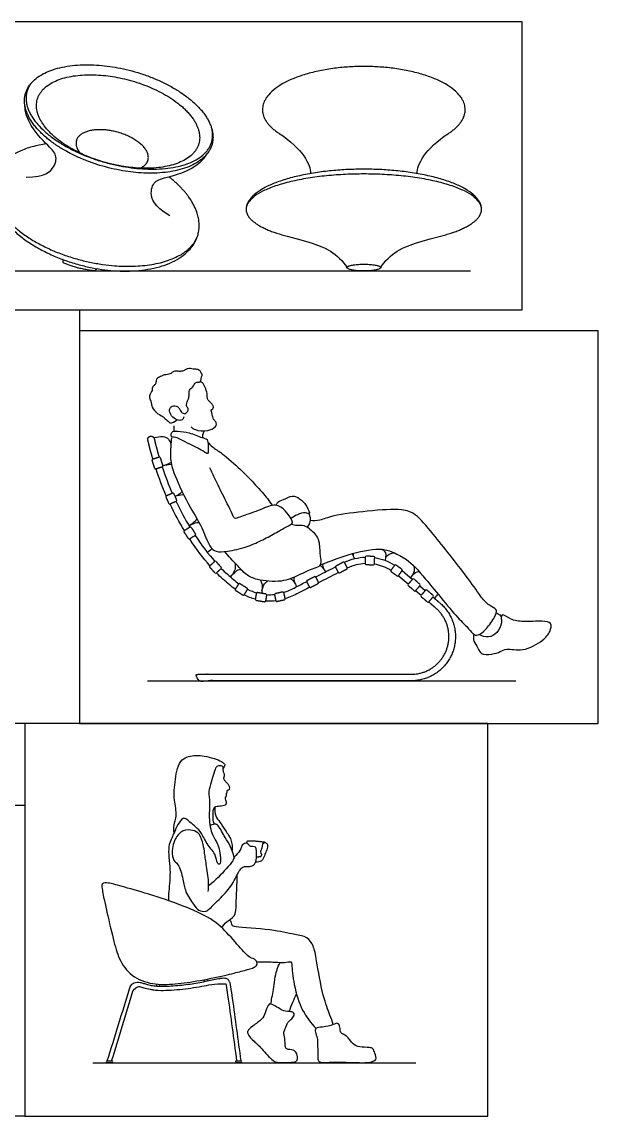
# Model space of a CAD drawing. Header units: millimetres. Extents: x 0.1 to 16.7, y -0.4 to 19.7.
# Drawn here: x 3.943 to 6.182, y 0.088 to 4.336 of the extents above; entities that cross this region are included whole.
import ezdxf

# ---------------------------------------------------------------- set-up
doc = ezdxf.new("R2010")
doc.units = ezdxf.units.MM
for name, color, linetype, true_color in [('AG-DETAIL-DIAGRAM', 7, 'Continuous', 0xccff66), ('AG-DIAGRAM', 7, 'Continuous', 0xfecc66), ('AG-FURNITURE', 7, 'Continuous', 0x66ccff), ('AG-PEOPLE', 7, 'Continuous', 0xfc6666), ('X-VPRT', 6, 'Continuous', 0xff00ff)]:
    doc.layers.add(name, color=color, linetype=linetype, true_color=true_color)

msp = doc.modelspace()

# ---------------------------------------------------------------- linework, layer by layer
at = {"layer": 'AG-DETAIL-DIAGRAM'}
for points, weights, knots in [([(4.2773, 4.1262), (3.9627, 4.1661), (4.0026, 3.989), (4.0425, 3.8119), (4.357, 3.772), (4.6715, 3.732), (4.6316, 3.9091), (4.5918, 4.0862), (4.2773, 4.1262)], [1, 0.707106781187, 1, 0.707106781187, 1, 0.707106781187, 1, 0.707106781187, 1], [0, 0, 0, 0.996071, 0.996071, 1.992142, 1.992142, 2.988213, 2.988213, 3.984284, 3.984284, 3.984284]), ([(4.4031, 3.768), (4.4411, 3.7857), (4.4336, 3.8193), (4.4159, 3.8977), (4.2766, 3.9154), (4.1374, 3.9331), (4.155, 3.8547), (4.1581, 3.8409), (4.1694, 3.8269)], [0.853681010285, 0.849230258493, 1, 0.707106781187, 1, 0.707106781187, 1, 0.93218775783, 0.895776039078], [2.475476, 2.475476, 2.475476, 2.988213, 2.988213, 3.984284, 3.984284, 4.980356, 4.980356, 5.210971, 5.210971, 5.210971])]:
    msp.add_rational_spline(points, weights, degree=2, knots=knots, dxfattribs=at)
at = {"layer": 'AG-DIAGRAM'}
for p, q in [((2.7435, 3.369), (5.6864, 3.369)), ((4.4318, 1.7781), (5.8626, 1.7781)), ((4.2196, 0.2956), (5.4743, 0.2956))]:
    msp.add_line(p, q, dxfattribs=at)
at = {"layer": 'AG-FURNITURE'}
for p, q in [((5.4436, 2.1528), (5.4056, 2.1854)), ((5.4206, 2.206), (5.4604, 2.1718)), ((5.4939, 2.1096), (5.4726, 2.1278)), ((5.4895, 2.1468), (5.5105, 2.1288))]:
    msp.add_line(p, q, dxfattribs=at)
for points in [[(4.4662, 0.601), (4.4658, 0.5934)], [(4.4791, 0.5927), (4.4794, 0.6)], [(4.6504, 0.6179), (4.6519, 0.6107)], [(4.6649, 0.6132), (4.6635, 0.6204)]]:
    msp.add_lwpolyline(points, dxfattribs=at)
for centre, radius, start, end in [((4.4533, 2.6356), 0.00393, 107.5907, 197.5907), ((4.477, 2.6431), 0.00393, 17.5907, 107.5907), ((4.4633, 2.6041), 0.00393, 197.5907, 287.5907), ((4.487, 2.6116), 0.00393, 287.5907, 17.5907), ((4.5295, 2.5033), 0.00393, 24.0071, 114.0071), ((4.5071, 2.4933), 0.00393, 114.0071, 204.0071), ((4.5184, 2.4679), 0.00393, 204.0071, 294.0071), ((4.5408, 2.4779), 0.00393, 294.0071, 24.0071), ((4.577, 2.3584), 0.00393, 122.4919, 212.4919), ((4.5978, 2.3717), 0.00393, 32.4919, 122.4919), ((4.6145, 2.3455), 0.00393, 302.4919, 32.4919), ((4.5937, 2.3322), 0.00393, 212.4919, 302.4919), ((5.2813, 2.2579), 0.00393, 87.594, 177.594), ((5.31, 2.2567), 0.00393, 357.594, 87.594), ((4.6765, 2.2219), 0.00393, 131.6802, 221.6802), ((4.6948, 2.2382), 0.00393, 41.6802, 131.6802), ((4.7145, 2.2161), 0.00393, 311.6802, 41.6802), ((5.1658, 2.221), 0.00393, 117.91, 207.91), ((5.1924, 2.2351), 0.00393, 27.91, 117.91), ((5.2033, 2.2145), 0.00393, 297.91, 27.91), ((5.2803, 2.2334), 0.00393, 177.594, 267.594), ((5.309, 2.2322), 0.00393, 267.594, 357.594), ((5.3942, 2.2242), 0.00393, 54.4437, 144.4437), ((5.4171, 2.2078), 0.00393, 324.4437, 54.4437), ((4.6962, 2.1998), 0.00393, 221.6802, 311.6802), ((5.0539, 2.1649), 0.00393, 117.1081, 207.1081), ((5.0808, 2.1787), 0.00393, 27.1081, 117.1081), ((5.1767, 2.2004), 0.00393, 207.91, 297.91), ((5.3803, 2.2049), 0.00393, 144.4437, 234.4437), ((5.4033, 2.1885), 0.00393, 234.4437, 324.4437), ((5.464, 2.17), 0.00393, 48.4127, 138.4127), ((4.7759, 2.1321), 0.00393, 147.9024, 237.9024), ((4.7881, 2.1515), 0.00393, 57.9024, 147.9024), ((4.8161, 2.1339), 0.00393, 327.9024, 57.9024), ((5.0645, 2.1442), 0.00393, 207.1081, 297.1081), ((5.0914, 2.1579), 0.00393, 297.1081, 27.1081), ((5.447, 2.1509), 0.00393, 138.4127, 228.4127), ((5.4699, 2.1306), 0.00393, 228.4127, 318.4127), ((5.4869, 2.1498), 0.00393, 318.4127, 48.4127), ((5.5144, 2.1273), 0.00393, 48.8655, 138.8655), ((4.804, 2.1145), 0.00393, 237.9024, 327.9024), ((4.854, 2.0944), 0.00393, 170.6519, 260.6519), ((4.8577, 2.1165), 0.00393, 80.6519, 170.6519), ((4.8873, 2.0889), 0.00393, 260.6519, 350.6519), ((4.8909, 2.1111), 0.00393, 350.6519, 80.6519), ((4.9286, 2.1125), 0.00393, 102.7047, 192.7047), ((4.9336, 2.0902), 0.00393, 192.7047, 282.7047), ((4.9575, 2.119), 0.00393, 12.7047, 102.7047), ((4.9625, 2.0967), 0.00393, 282.7047, 12.7047), ((5.4973, 2.1077), 0.00393, 138.8655, 228.8655), ((5.5208, 2.0871), 0.00393, 228.8655, 318.8655), ((5.538, 2.1067), 0.00393, 318.8655, 48.8655), ((4.2749, 0.2993), 0.00366, 90, 180), ((4.2749, 0.2993), 0.00366, 180, 270), ((4.2927, 0.2993), 0.00366, 0, 90), ((4.2927, 0.2993), 0.00366, 270, 0), ((4.7763, 0.2993), 0.00366, 90, 180), ((4.7763, 0.2993), 0.00366, 180, 270), ((4.794, 0.2993), 0.00366, 0, 90), ((4.794, 0.2993), 0.00366, 270, 0)]:
    msp.add_arc(centre, radius, start, end, dxfattribs=at)
for points, weights, degree, knots in [([(4.2742, 4.1644), (3.9109, 4.21), (3.9565, 4.0045), (4.002, 3.799), (4.3653, 3.7535), (4.7286, 3.7079), (4.6831, 3.9134), (4.6375, 4.1189), (4.2742, 4.1644)], [1, 0.707106781187, 1, 0.707106781187, 1, 0.707106781187, 1, 0.707106781187, 1], 2, [0, 0, 0, 0.996071, 0.996071, 1.992142, 1.992142, 2.988213, 2.988213, 3.984284, 3.984284, 3.984284]), ([(5.5999, 3.9025), (5.6654, 3.9446), (5.6654, 3.9951), (5.6654, 4.1628), (5.2717, 4.1628), (4.878, 4.1628), (4.878, 3.9951), (4.878, 3.9446), (4.9434, 3.9025)], [0.862200670202, 0.889139410028, 1, 0.707106781187, 1, 0.707106781187, 1, 0.889139410028, 0.862200670202], 2, [0.695607, 0.695607, 0.695607, 1.463566, 1.463566, 3.492512, 3.492512, 5.521457, 5.521457, 6.289416, 6.289416, 6.289416]), ([(3.9845, 4.1034), (3.9509, 4.0647), (3.9628, 4.0141), (4.0094, 3.8161), (4.3686, 3.7696), (4.7279, 3.723), (4.6814, 3.921)], [0.871132403604, 0.904291806534, 1, 0.707106781187, 1, 0.707106781187, 1], 2, [0.670587, 0.670587, 0.670587, 0.996071, 0.996071, 1.992142, 1.992142, 2.988213, 2.988213, 2.988213]), ([(4.0391, 3.8618), (3.7961, 3.8293), (3.8269, 3.6625), (3.872, 3.4176), (4.2734, 3.3725), (4.6748, 3.3273), (4.6296, 3.5722), (4.6138, 3.6577), (4.5142, 3.7345)], [0.890482545925, 0.780013268303, 1, 0.707106781187, 1, 0.707106781187, 1, 0.873628730715, 0.856305378384], 2, [0.24794, 0.24794, 0.24794, 0.996071, 0.996071, 1.992142, 1.992142, 2.988213, 2.988213, 3.417977, 3.417977, 3.417977]), ([(5.5691, 3.5037), (5.7289, 3.5448), (5.7289, 3.608), (5.7289, 3.7454), (5.2717, 3.7454), (4.8145, 3.7454), (4.8145, 3.608), (4.8145, 3.5448), (4.9742, 3.5037)], [0.854820969102, 0.839928686018, 1, 0.707106781187, 1, 0.707106781187, 1, 0.839928647856, 0.854820976203], 2, [0.599144, 0.599144, 0.599144, 1.886846, 1.886846, 4.24304, 4.24304, 6.599235, 6.599235, 7.886937, 7.886937, 7.886937]), ([(5.7289, 3.608), (5.7289, 3.764), (5.2717, 3.764), (4.8145, 3.764), (4.8145, 3.608)], [1, 0.707106781187, 1, 0.707106781187, 1], 2, [9.373925, 9.373925, 9.373925, 11.780972, 11.780972, 14.18802, 14.18802, 14.18802]), ([(3.8275, 3.719), (3.8257, 3.6906), (3.8758, 3.4377), (4.2791, 3.3915), (4.5749, 3.3596), (4.6267, 3.507)], [0.946004778074, 0.96991142526, 0.707106781187, 1, 0.777298383087, 0.893259507336], 2, [0.893746, 0.893746, 0.893746, 0.996071, 1.992142, 1.992142, 2.749506, 2.749506, 2.749506]), ([(5.3373, 3.3821), (5.3373, 3.3952), (5.2717, 3.3952), (5.2061, 3.3952), (5.2061, 3.3821), (5.2061, 3.369), (5.2717, 3.369), (5.3373, 3.369), (5.3373, 3.3821)], [1, 0.707106781187, 1, 0.707106781187, 1, 0.707106781187, 1, 0.707106781187, 1], 2, [0, 0, 0, 1.767146, 1.767146, 3.534292, 3.534292, 5.301438, 5.301438, 7.068583, 7.068583, 7.068583]), ([(4.4522, 2.6393), (4.4452, 2.6628), (4.4387, 2.6871), (4.4328, 2.7122), (4.4311, 2.7195), (4.435, 2.7258), (4.4422, 2.7275), (4.4495, 2.7292), (4.4558, 2.7253), (4.4575, 2.7181), (4.4633, 2.6935), (4.4696, 2.6698), (4.4764, 2.6469)], [1, 1, 1, 1, 0.804737854124, 0.804737854124, 1, 0.804737854124, 0.804737854124, 1, 1, 1, 1], 3, [8.8922403, 8.8922403, 8.8922403, 8.8922403, 9.0635218, 9.0635218, 9.0635218, 9.1289716, 9.1289716, 9.1289716, 9.1944215, 9.1944215, 9.1944215, 9.3647336, 9.3647336, 9.3647336, 9.3647336]), ([(5.5402, 2.1033), (5.5494, 2.0954), (5.5586, 2.0875), (5.5678, 2.0796), (5.624, 2.0313), (5.6426, 1.9595), (5.6168, 1.89), (5.5911, 1.8205), (5.5302, 1.7781), (5.4561, 1.7781), (5.1805, 1.7781), (4.9049, 1.7781), (4.6293, 1.7781), (4.6219, 1.7781), (4.6166, 1.7834), (4.6166, 1.7908), (4.6166, 1.7983), (4.6219, 1.8035), (4.6293, 1.8035), (4.9049, 1.8035), (5.1805, 1.8035), (5.4561, 1.8035), (5.5192, 1.8035), (5.5711, 1.8396), (5.593, 1.8988), (5.615, 1.958), (5.5991, 2.0191), (5.5512, 2.0603), (5.542, 2.0683), (5.5327, 2.0762), (5.5235, 2.0842)], [1, 1, 1, 1, 0.880537374377, 0.880537374377, 1, 0.880537374377, 0.880537374377, 1, 1, 1, 1, 0.804737854124, 0.804737854124, 1, 0.804737854124, 0.804737854124, 1, 1, 1, 1, 0.880537374377, 0.880537374377, 1, 0.880537374377, 0.880537374377, 1, 1, 1, 1], 3, [14.104776, 14.104776, 14.104776, 14.104776, 14.240881, 14.240881, 14.240881, 14.88438, 14.88438, 14.88438, 15.52788, 15.52788, 15.52788, 18.260666, 18.260666, 18.260666, 18.326115, 18.326115, 18.326115, 18.391565, 18.391565, 18.391565, 21.124351, 21.124351, 21.124351, 21.76785, 21.76785, 21.76785, 22.41135, 22.41135, 22.41135, 22.54852, 22.54852, 22.54852, 22.54852])]:
    msp.add_rational_spline(points, weights, degree=degree, knots=knots, dxfattribs=at)
for points, degree in [([(3.9606, 3.7325), (4.0342, 3.7342), (4.0764, 3.7747), (4.0797, 3.8257), (4.0404, 3.8567), (3.9553, 3.9534), (3.9545, 4.016)], 3), ([(4.9434, 3.9025), (5.0333, 3.8446), (5.0655, 3.7803), (5.0651, 3.7471)], 3), ([(5.4782, 3.7471), (5.4778, 3.7803), (5.51, 3.8446), (5.5999, 3.9025)], 3), ([(4.5176, 3.5833), (4.4547, 3.6215), (4.4384, 3.6777), (4.4611, 3.7235), (4.5106, 3.7307), (4.6327, 3.7719), (4.6647, 3.8257)], 3), ([(4.9742, 3.5037), (5.089, 3.4738), (5.1452, 3.4497), (5.1901, 3.409), (5.2065, 3.3806)], 3), ([(4.4595, 2.6029), (4.4546, 2.6186), (4.4496, 2.6344)], 2), ([(4.4521, 2.6393), (4.464, 2.6431), (4.4758, 2.6468)], 2), ([(4.4807, 2.6442), (4.4857, 2.6285), (4.4907, 2.6128)], 2), ([(4.4882, 2.6078), (4.4763, 2.6041), (4.4645, 2.6003)], 2), ([(4.5045, 2.4962), (4.4902, 2.5287), (4.4768, 2.5634), (4.4645, 2.6003)], 3), ([(4.4887, 2.6081), (4.5006, 2.5721), (4.5137, 2.5384), (4.5276, 2.5067)], 3), ([(4.5229, 2.6259), (4.5184, 2.6217), (4.5105, 2.6185), (4.4907, 2.6128)], 3), ([(4.4974, 2.6147), (4.5104, 2.6186), (4.5184, 2.6192), (4.5244, 2.6181)], 3), ([(4.5055, 2.4969), (4.5167, 2.5019), (4.5279, 2.5069)], 2), ([(4.5656, 2.5133), (4.5626, 2.507), (4.5559, 2.5002), (4.5388, 2.4936)], 3), ([(4.5148, 2.4663), (4.5092, 2.479), (4.5035, 2.4917)], 2), ([(4.5745, 2.3615), (4.5555, 2.3926), (4.5368, 2.4268), (4.5191, 2.4641)], 3), ([(4.5424, 2.4743), (4.5312, 2.4694), (4.52, 2.4644)], 2), ([(4.5331, 2.5049), (4.5388, 2.4922), (4.5444, 2.4795)], 2), ([(4.5424, 2.4743), (4.5595, 2.4383), (4.5775, 2.4053), (4.5959, 2.3751)], 3), ([(4.5469, 2.4971), (4.557, 2.5008), (4.5652, 2.5014), (4.5718, 2.5006)], 3), ([(4.5904, 2.3301), (4.582, 2.3432), (4.5737, 2.3563)], 2), ([(4.5749, 2.3618), (4.5853, 2.3684), (4.5957, 2.375)], 2), ([(4.6166, 2.3422), (4.6062, 2.3355), (4.5958, 2.3289)], 2), ([(4.6011, 2.3738), (4.6095, 2.3607), (4.6179, 2.3476)], 2), ([(4.6167, 2.3422), (4.6425, 2.3032), (4.6684, 2.2697), (4.6928, 2.2415)], 3), ([(4.6738, 2.2247), (4.6485, 2.2539), (4.6218, 2.2884), (4.5953, 2.3286)], 3), ([(5.1948, 2.2382), (5.2227, 2.2505), (5.2503, 2.2573), (5.2774, 2.2584)], 3), ([(5.226, 2.2716), (5.2291, 2.2674), (5.2321, 2.2613), (5.2352, 2.2522)], 3), ([(5.2329, 2.2584), (5.2311, 2.2641), (5.231, 2.269), (5.2319, 2.2732)], 3), ([(5.2774, 2.2581), (5.2769, 2.2458), (5.2763, 2.2335)], 2), ([(5.3102, 2.2607), (5.2958, 2.2613), (5.2815, 2.2619)], 2), ([(5.3129, 2.232), (5.3134, 2.2443), (5.3139, 2.2566)], 2), ([(5.3139, 2.2563), (5.3405, 2.2522), (5.3665, 2.2424), (5.3914, 2.227)], 3), ([(4.6932, 2.1972), (4.6834, 2.2082), (4.6736, 2.2193)], 2), ([(4.6739, 2.2248), (4.683, 2.233), (4.6922, 2.2411)], 2), ([(4.6978, 2.2408), (4.7076, 2.2298), (4.7174, 2.2187)], 2), ([(4.7171, 2.2132), (4.708, 2.205), (4.6988, 2.1968)], 2), ([(5.1175, 2.2093), (5.1129, 2.2209), (5.1124, 2.2276), (5.1133, 2.2326)], 3), ([(5.1732, 2.1986), (5.1677, 2.2089), (5.1623, 2.2192)], 2), ([(5.1639, 2.2245), (5.1772, 2.2315), (5.1906, 2.2386)], 2), ([(5.2052, 2.2111), (5.1918, 2.204), (5.1785, 2.1969)], 2), ([(5.1959, 2.237), (5.2013, 2.2267), (5.2068, 2.2164)], 2), ([(5.2764, 2.2329), (5.254, 2.2318), (5.2309, 2.2261), (5.207, 2.2158)], 3), ([(5.2801, 2.2294), (5.2945, 2.2288), (5.3088, 2.2282)], 2), ([(5.3767, 2.2063), (5.3556, 2.219), (5.3344, 2.2272), (5.3127, 2.2308)], 3), ([(5.391, 2.2265), (5.3841, 2.2168), (5.3771, 2.2072)], 2), ([(5.4194, 2.211), (5.4079, 2.2192), (5.3964, 2.2274)], 2), ([(5.0044, 2.1561), (5.0007, 2.1676), (5.0007, 2.175), (5.0021, 2.1807)], 3), ([(5.0521, 2.1684), (5.0655, 2.1753), (5.079, 2.1822)], 2), ([(5.0843, 2.1805), (5.0896, 2.1701), (5.0949, 2.1597)], 2), ([(5.3781, 2.2017), (5.3895, 2.1935), (5.401, 2.1853)], 2), ([(5.4065, 2.1862), (5.4134, 2.1959), (5.4203, 2.2055)], 2), ([(5.4611, 2.1726), (5.4526, 2.1631), (5.4441, 2.1535)], 2), ([(5.4895, 2.1527), (5.4781, 2.1628), (5.4666, 2.173)], 2), ([(4.7848, 2.1536), (4.7787, 2.1439), (4.7726, 2.1342)], 2), ([(4.7738, 2.1288), (4.7878, 2.12), (4.8019, 2.1112)], 2), ([(4.8182, 2.1373), (4.8042, 2.1461), (4.7902, 2.1548)], 2), ([(4.8073, 2.1124), (4.8134, 2.1221), (4.8194, 2.1318)], 2), ([(4.82, 2.1335), (4.8316, 2.1275), (4.8433, 2.1228), (4.855, 2.1194)], 3), ([(5.061, 2.1424), (5.0557, 2.1528), (5.0504, 2.1631)], 2), ([(5.0932, 2.1544), (5.0797, 2.1476), (5.0663, 2.1407)], 2), ([(5.4444, 2.148), (5.4559, 2.1378), (5.4673, 2.1277)], 2), ([(5.4728, 2.128), (5.4813, 2.1376), (5.4898, 2.1472)], 2), ([(5.5115, 2.1299), (5.5029, 2.1201), (5.4943, 2.1103)], 2), ([(5.5406, 2.1097), (5.5288, 2.12), (5.517, 2.1303)], 2), ([(4.8501, 2.0944), (4.8354, 2.0985), (4.821, 2.1043), (4.8067, 2.1118)], 3), ([(4.8538, 2.1172), (4.852, 2.1061), (4.8501, 2.095)], 2), ([(4.8534, 2.0905), (4.87, 2.0878), (4.8866, 2.085)], 2), ([(4.8916, 2.1149), (4.8749, 2.1177), (4.8583, 2.1204)], 2), ([(4.93, 2.0887), (4.9169, 2.087), (4.9038, 2.0865), (4.8909, 2.0874)], 3), ([(4.8911, 2.0883), (4.893, 2.0993), (4.8948, 2.1104)], 2), ([(4.8945, 2.1126), (4.9045, 2.112), (4.9146, 2.1124), (4.9248, 2.1136)], 3), ([(4.9248, 2.1116), (4.9273, 2.1004), (4.9298, 2.0893)], 2), ([(4.9566, 2.1228), (4.9422, 2.1195), (4.9277, 2.1163)], 2), ([(4.9345, 2.0863), (4.9489, 2.0896), (4.9634, 2.0928)], 2), ([(4.9663, 2.0975), (4.9638, 2.1087), (4.9613, 2.1198)], 2), ([(5.4947, 2.1047), (5.5065, 2.0944), (5.5183, 2.0841)], 2), ([(5.5238, 2.0845), (5.5324, 2.0943), (5.5409, 2.1041)], 2), ([(5.5585, 2.1164), (5.5559, 2.1112), (5.5518, 2.1054), (5.5458, 2.0984)], 3), ([(4.8562, 0.6767), (4.8544, 0.6712), (4.8442, 0.6629), (4.7965, 0.6512), (4.7417, 0.636), (4.6172, 0.6107), (4.5283, 0.5988), (4.4399, 0.5988), (4.3566, 0.6367), (4.3156, 0.708), (4.2974, 0.7792), (4.2639, 0.9217), (4.2538, 0.9767), (4.2538, 0.9941), (4.2766, 0.995), (4.3222, 0.9828), (4.4324, 0.9521), (4.57, 0.906), (4.6844, 0.8557), (4.7478, 0.7937), (4.8121, 0.7169), (4.8283, 0.7035), (4.8547, 0.6963), (4.8579, 0.6823), (4.8562, 0.6767)], 3), ([(4.2922, 0.3029), (4.3206, 0.3943), (4.349, 0.4857), (4.3762, 0.5774)], 3), ([(4.2749, 0.3029), (4.2838, 0.3029), (4.2927, 0.3029)], 2), ([(4.7763, 0.3029), (4.7852, 0.3029), (4.794, 0.3029)], 2), ([(4.2927, 0.2956), (4.2838, 0.2956), (4.2749, 0.2956)], 2), ([(4.794, 0.2956), (4.7852, 0.2956), (4.7763, 0.2956)], 2)]:
    msp.add_open_spline(points, degree=degree, dxfattribs=at)
for points, degree, knots in [([(5.3368, 3.3806), (5.3533, 3.409), (5.3981, 3.4497), (5.4543, 3.4738), (5.5691, 3.5037)], 3, [0, 0, 0, 0, 0.299572, 0.599144, 0.599144, 0.599144, 0.599144]), ([(4.2357, 3.3778), (4.2307, 3.3741), (4.2266, 3.369), (4.1605, 3.3763), (4.1034, 3.4011), (4.1039, 3.4077), (4.1032, 3.4131)], 2, [0.0805682, 0.0805682, 0.0805682, 0.1255322, 0.1255322, 0.3282905, 0.3282905, 0.3585879, 0.3585879, 0.3585879]), ([(4.4557, 2.7222), (4.4846, 2.7281), (4.5079, 2.7254), (4.5168, 2.7113), (4.5214, 2.6993), (4.5226, 2.696)], 3, [0, 0, 0, 0, 0.1078221, 0.2156442, 0.254065, 0.254065, 0.254065, 0.254065]), ([(4.6232, 2.4078), (4.6214, 2.4027), (4.6146, 2.3954), (4.6037, 2.386), (4.5932, 2.3796)], 3, [0.4505326, 0.4505326, 0.4505326, 0.4505326, 0.5249518, 0.6124437, 0.6124437, 0.6124437, 0.6124437]), ([(4.5932, 2.3796), (4.6069, 2.389), (4.6201, 2.3919), (4.6292, 2.3929), (4.6317, 2.393)], 3, [0, 0, 0, 0, 0.0733221, 0.1040129, 0.1040129, 0.1040129, 0.1040129]), ([(4.682, 2.2911), (4.6819, 2.291), (4.6785, 2.2877), (4.6746, 2.2845), (4.6641, 2.2763)], 3, [0.58406655, 0.58406655, 0.58406655, 0.58406655, 0.58657675, 0.65989885, 0.65989885, 0.65989885, 0.65989885]), ([(5.341, 2.289), (5.3457, 2.2863), (5.358, 2.2774), (5.3579, 2.2659), (5.3541, 2.2456)], 3, [0.4871392, 0.4871392, 0.4871392, 0.4871392, 0.5420616, 0.6504739, 0.6504739, 0.6504739, 0.6504739]), ([(5.356, 2.2568), (5.3653, 2.269), (5.3766, 2.274), (5.3878, 2.2749), (5.3895, 2.2749)], 3, [0, 0, 0, 0, 0.10339, 0.1220587, 0.1220587, 0.1220587, 0.1220587]), ([(4.7179, 2.2142), (4.7339, 2.1981), (4.7492, 2.1842), (4.7654, 2.1713), (4.7722, 2.1653), (4.7791, 2.1598), (4.7859, 2.1548)], 3, [10.9232231, 10.9232231, 10.9232231, 10.9232231, 11.2303256, 11.2303256, 11.2303256, 11.3003408, 11.3003408, 11.3003408, 11.3003408]), ([(4.7707, 2.2362), (4.7719, 2.232), (4.7732, 2.2217), (4.7702, 2.2036), (4.7602, 2.189), (4.7535, 2.1811)], 3, [0.3931268, 0.3931268, 0.3931268, 0.3931268, 0.4499366, 0.5399239, 0.6299113, 0.6299113, 0.6299113, 0.6299113]), ([(4.7535, 2.1811), (4.7706, 2.2003), (4.7803, 2.2083), (4.7901, 2.2112), (4.7933, 2.2117)], 3, [0, 0, 0, 0, 0.1089106, 0.1571735, 0.1571735, 0.1571735, 0.1571735]), ([(5.0839, 2.1811), (5.1093, 2.1941), (5.1347, 2.207), (5.1586, 2.2193), (5.1597, 2.22), (5.1608, 2.2206), (5.1618, 2.2212)], 3, [12.3472727, 12.3472727, 12.3472727, 12.3472727, 12.6555477, 12.6555477, 12.6555477, 12.6654338, 12.6654338, 12.6654338, 12.6654338]), ([(5.101, 2.2261), (5.1028, 2.2252), (5.1094, 2.2207), (5.1164, 2.2116), (5.1229, 2.201)], 3, [0.4740453, 0.4740453, 0.4740453, 0.4740453, 0.5042689, 0.5883138, 0.5883138, 0.5883138, 0.5883138]), ([(5.4646, 2.2255), (5.4671, 2.2202), (5.4687, 2.2091), (5.4654, 2.1949), (5.453, 2.1782)], 3, [0.430873, 0.430873, 0.430873, 0.430873, 0.5169499, 0.6203399, 0.6203399, 0.6203399, 0.6203399]), ([(4.7722, 2.1333), (4.7644, 2.139), (4.7566, 2.1452), (4.7489, 2.152), (4.7323, 2.1652), (4.7159, 2.1801), (4.6991, 2.1971)], 3, [25.3491313, 25.3491313, 25.3491313, 25.3491313, 25.4225865, 25.4225865, 25.4225865, 25.7309985, 25.7309985, 25.7309985, 25.7309985]), ([(4.8699, 2.1692), (4.8704, 2.1683), (4.8759, 2.1584), (4.8785, 2.1458), (4.8749, 2.1177)], 3, [0.5329446, 0.5329446, 0.5329446, 0.5329446, 0.5445531, 0.6534637, 0.6534637, 0.6534637, 0.6534637]), ([(4.9864, 2.1743), (4.9883, 2.1735), (4.9983, 2.1678), (5.0044, 2.1577), (5.0104, 2.1434)], 3, [0.3790265, 0.3790265, 0.3790265, 0.3790265, 0.3977063, 0.4842123, 0.4842123, 0.4842123, 0.4842123]), ([(5.1732, 2.1985), (5.1726, 2.1981), (5.172, 2.1977), (5.1714, 2.1973), (5.1713, 2.1973), (5.1711, 2.1972), (5.171, 2.1971), (5.1467, 2.1847), (5.121, 2.1715), (5.0953, 2.1584)], 3, [23.9891646, 23.9891646, 23.9891646, 23.9891646, 23.9953805, 23.9953805, 23.9953805, 23.9968352, 23.9968352, 23.9968352, 24.3093103, 24.3093103, 24.3093103, 24.3093103]), ([(5.4592, 2.1871), (5.4691, 2.1981), (5.4772, 2.2015), (5.486, 2.2019), (5.4869, 2.2019)], 3, [0, 0, 0, 0, 0.1235714, 0.1382055, 0.1382055, 0.1382055, 0.1382055]), ([(4.876, 2.1268), (4.8799, 2.1473), (4.8847, 2.1548), (4.8944, 2.1632), (4.8973, 2.1652)], 3, [0, 0, 0, 0, 0.0994266, 0.1342349, 0.1342349, 0.1342349, 0.1342349]), ([(4.9606, 2.1214), (4.9756, 2.1262), (4.9909, 2.1328), (5.0067, 2.1415), (5.0208, 2.1487), (5.0354, 2.1562), (5.0501, 2.1638)], 3, [11.8840702, 11.8840702, 11.8840702, 11.8840702, 12.0291647, 12.0291647, 12.0291647, 12.2103594, 12.2103594, 12.2103594, 12.2103594]), ([(5.0619, 2.1413), (5.0472, 2.1337), (5.0327, 2.1263), (5.0186, 2.1191), (5.0012, 2.1095), (4.9838, 2.102), (4.9664, 2.0967)], 3, [24.4449512, 24.4449512, 24.4449512, 24.4449512, 24.6255998, 24.6255998, 24.6255998, 24.7743683, 24.7743683, 24.7743683, 24.7743683]), ([(4.2754, 0.3029), (4.3053, 0.3991), (4.3337, 0.4903), (4.3609, 0.5819), (4.3626, 0.5875), (4.367, 0.5973), (4.3786, 0.6065), (4.3911, 0.6085), (4.4035, 0.6074), (4.4169, 0.6036), (4.4326, 0.5987), (4.4518, 0.5947), (4.4747, 0.5924), (4.5018, 0.5926), (4.543, 0.5946), (4.5955, 0.6002), (4.6543, 0.6109), (4.6915, 0.6187), (4.7088, 0.6221), (4.713, 0.6229), (4.7207, 0.6246), (4.731, 0.6251), (4.7385, 0.6229), (4.7433, 0.6197), (4.7467, 0.6159), (4.7492, 0.6114), (4.7511, 0.6069), (4.7526, 0.6004), (4.7558, 0.5799), (4.7697, 0.4809), (4.7825, 0.3852), (4.7936, 0.3029)], 3, [0.008565, 0.008565, 0.008565, 0.008565, 0.949237, 0.949237, 0.949237, 1.006632, 1.05249, 1.090349, 1.128989, 1.174222, 1.227239, 1.291593, 1.366145, 1.453744, 1.55775, 1.772693, 1.972529, 2.14623, 2.14623, 2.14623, 2.188236, 2.22412, 2.246697, 2.26412, 2.280633, 2.296371, 2.314656, 2.328517, 2.362632, 2.518212, 3.312647, 3.312647, 3.312647, 3.312647]), ([(4.3762, 0.5774), (4.3932, 0.5924), (4.4026, 0.5914), (4.4194, 0.5858), (4.438, 0.5809), (4.457, 0.578), (4.4806, 0.5762), (4.5142, 0.577), (4.5708, 0.5807), (4.6381, 0.591), (4.6897, 0.602), (4.7356, 0.6024)], 3, [0.949904, 0.949904, 0.949904, 0.949904, 0.990479, 1.05365, 1.149164, 1.207069, 1.269525, 1.414855, 1.584641, 1.908089, 2.178905, 2.178905, 2.178905, 2.178905]), ([(4.7356, 0.6024), (4.7392, 0.5828), (4.753, 0.4856), (4.766, 0.3882), (4.7775, 0.3029)], 3, [2.1789054, 2.1789054, 2.1789054, 2.1789054, 2.3016343, 3.1711656, 3.1711656, 3.1711656, 3.1711656])]:
    msp.add_open_spline(points, degree=degree, knots=knots, dxfattribs=at)
at = {"layer": 'AG-PEOPLE'}
for points, knots in [([(4.573, 2.8022), (4.5716, 2.7979), (4.5669, 2.7879), (4.5448, 2.7887), (4.5234, 2.8051), (4.5138, 2.8289), (4.5249, 2.8482), (4.5476, 2.844), (4.5552, 2.8359), (4.5614, 2.8205), (4.5771, 2.812), (4.5841, 2.8208), (4.5935, 2.8313), (4.5827, 2.8431), (4.5816, 2.852), (4.5891, 2.8706), (4.5945, 2.8826), (4.5914, 2.9092), (4.6085, 2.9158), (4.6161, 2.9393), (4.6288, 2.9363), (4.6368, 2.938), (4.6402, 2.9484), (4.6406, 2.958), (4.6455, 2.9635), (4.6384, 2.9767), (4.6325, 2.9859), (4.6157, 2.9883), (4.6085, 2.9861), (4.5985, 2.991), (4.5884, 2.9901), (4.5779, 2.9849), (4.5682, 2.9788), (4.5502, 2.9794), (4.534, 2.9814), (4.5238, 2.9722), (4.5191, 2.9687), (4.4992, 2.9652), (4.4942, 2.9653), (4.4854, 2.9607), (4.4691, 2.9541), (4.4647, 2.9441), (4.4644, 2.9356), (4.4624, 2.9306), (4.4589, 2.9266), (4.4503, 2.919), (4.4497, 2.9107), (4.4504, 2.9038), (4.4334, 2.8842), (4.448, 2.8567), (4.4459, 2.8401), (4.4705, 2.8126), (4.4929, 2.8049), (4.4993, 2.7941), (4.5163, 2.783), (4.524, 2.7742), (4.5465, 2.7908)], [0, 0, 0, 0, 0.222916, 0.486677, 0.800433, 1.096387, 1.35131, 1.620349, 1.820231, 2.066103, 2.299121, 2.487729, 2.697608, 2.918345, 3.098579, 3.362269, 3.593287, 3.883757, 4.12939, 4.408514, 4.604136, 4.765854, 4.958352, 5.146493, 5.296257, 5.518695, 5.722084, 5.960598, 6.126716, 6.320603, 6.512448, 6.716689, 6.91946, 7.174415, 7.418862, 7.628742, 7.78397, 8.050275, 8.188884, 8.374315, 8.627927, 8.821858, 8.996606, 9.131817, 9.271742, 9.474059, 9.641957, 9.794283, 10.081524, 10.402468, 10.648166, 11.004446, 11.295969, 11.502619, 11.773329, 12.019922, 12.019922, 12.019922, 12.019922]), ([(4.6006, 2.7636), (4.6057, 2.7594), (4.6162, 2.7506), (4.6491, 2.7462), (4.6645, 2.7495), (4.6651, 2.7497), (4.6752, 2.7524), (4.6992, 2.7599), (4.7001, 2.7855), (4.6859, 2.7912), (4.6867, 2.8029), (4.6808, 2.8092), (4.6837, 2.8192), (4.6763, 2.8272), (4.6814, 2.8322), (4.6884, 2.8363), (4.6872, 2.8459), (4.681, 2.8544), (4.6691, 2.864), (4.6625, 2.8749), (4.6648, 2.8884), (4.6577, 2.9115), (4.6488, 2.9324), (4.6407, 2.9378), (4.6366, 2.9401)], [0, 0, 0, 0, 0.2526, 0.643102, 0.643102, 0.643102, 0.662764, 0.995452, 1.243277, 1.445606, 1.62525, 1.783608, 1.957905, 2.128373, 2.263022, 2.419351, 2.581098, 2.76498, 2.997443, 3.192058, 3.397101, 3.674961, 3.952371, 4.166103, 4.166103, 4.166103, 4.166103]), ([(4.5337, 2.7673), (4.5339, 2.7649), (4.5342, 2.7602), (4.5339, 2.7516), (4.5335, 2.7473)], [0, 0, 0, 0, 0.1515316, 0.3556315, 0.3556315, 0.3556315, 0.3556315]), ([(4.5245, 2.7207), (4.5234, 2.7097), (4.5222, 2.6874), (4.5181, 2.637), (4.5356, 2.5743), (4.5958, 2.4488), (4.644, 2.3782), (4.6684, 2.3013), (4.6975, 2.2761), (4.7439, 2.28), (4.8166, 2.2968), (4.8719, 2.321), (4.9261, 2.3502), (4.9687, 2.3748), (4.9993, 2.3885), (4.9893, 2.4086), (4.9676, 2.4394), (4.9284, 2.4705), (4.8702, 2.4398), (4.8053, 2.4208), (4.7805, 2.4096), (4.7686, 2.4069), (4.7621, 2.4217), (4.7457, 2.4581), (4.7092, 2.5284), (4.6949, 2.56), (4.6801, 2.5906), (4.673, 2.6053)], [0, 0, 0, 0, 0.32699, 0.718094, 1.179708, 1.846681, 2.390955, 2.886621, 3.213631, 3.587685, 4.08071, 4.527252, 4.971617, 5.380242, 5.674586, 5.904563, 6.259875, 6.634125, 7.080617, 7.556423, 7.847626, 8.018986, 8.219017, 8.584979, 9.091046, 9.435807, 9.832868, 9.832868, 9.832868, 9.832868]), ([(4.5302, 2.7238), (4.5405, 2.7265), (4.5897, 2.6973), (4.6429, 2.6757), (4.6696, 2.6508), (4.6662, 2.6925), (4.6666, 2.7174), (4.6404, 2.7214), (4.5936, 2.7436), (4.5523, 2.7464), (4.5219, 2.7503), (4.5215, 2.7226), (4.5302, 2.7238)], [0, 0, 0, 0, 0.463427, 0.950272, 1.219872, 1.547163, 1.835744, 2.111654, 2.542045, 2.936369, 3.227892, 3.504715, 3.504715, 3.504715, 3.504715]), ([(4.6463, 2.7215), (4.6455, 2.7267), (4.6463, 2.7375), (4.6506, 2.7448), (4.6531, 2.7481)], [0, 0, 0, 0, 0.2254972, 0.4247249, 0.4247249, 0.4247249, 0.4247249]), ([(4.666, 2.7047), (4.6714, 2.6982), (4.6832, 2.684), (4.7248, 2.6604), (4.7943, 2.5976), (4.8498, 2.5412), (4.8971, 2.4862), (4.9099, 2.4681), (4.9161, 2.4593)], [0, 0, 0, 0, 0.285736, 0.672439, 1.222829, 1.744621, 2.218515, 2.541208, 2.541208, 2.541208, 2.541208]), ([(4.9312, 2.4597), (4.9325, 2.4636), (4.9354, 2.4729), (4.961, 2.4817), (4.9929, 2.5003), (5.0248, 2.4864), (5.05, 2.4588), (5.0663, 2.4214), (5.0428, 2.4337), (5.0126, 2.4235), (4.9964, 2.414), (4.989, 2.4079)], [0, 0, 0, 0, 0.197407, 0.486177, 0.826056, 1.141079, 1.507181, 1.807246, 2.026575, 2.348415, 2.65326, 2.65326, 2.65326, 2.65326]), ([(5.0581, 2.4272), (5.0604, 2.4224), (5.0639, 2.4123), (5.0632, 2.3895), (5.0556, 2.3792), (5.0513, 2.3748)], [0, 0, 0, 0, 0.226714, 0.4911273, 0.7350628, 0.7350628, 0.7350628, 0.7350628]), ([(5.1022, 2.2286), (5.1433, 2.243), (5.2222, 2.2756), (5.341, 2.2959), (5.387, 2.2763), (5.4444, 2.2497), (5.5119, 2.1757), (5.638, 2.0168), (5.6772, 1.9848), (5.6986, 1.953), (5.7251, 1.9567), (5.7577, 1.9902), (5.7858, 2.0333), (5.7892, 2.0581), (5.7553, 2.0698), (5.7198, 2.1117), (5.6712, 2.1862), (5.5428, 2.3455), (5.4754, 2.4273), (5.4157, 2.4477), (5.3036, 2.4388), (5.1518, 2.4219), (5.1017, 2.3989), (5.0756, 2.3994), (5.0631, 2.3998)], [0, 0, 0, 0, 0.649081, 1.261828, 1.653421, 2.072914, 2.660873, 3.468971, 3.880395, 4.201656, 4.462343, 4.851919, 5.264739, 5.511574, 5.82231, 6.232078, 6.776148, 7.570119, 8.124273, 8.584251, 9.258164, 9.80299, 10.200848, 10.549277, 10.549277, 10.549277, 10.549277]), ([(4.9904, 2.3862), (4.9973, 2.3845), (5.011, 2.3809), (5.0398, 2.3836), (5.0635, 2.3667), (5.1014, 2.3314), (5.0994, 2.2755), (5.1039, 2.2574), (5.1062, 2.2211), (5.0744, 2.2149), (5.0157, 2.1866), (4.9537, 2.1584), (4.8587, 2.1679), (4.814, 2.188), (4.7779, 2.229), (4.7464, 2.262), (4.7313, 2.2796)], [0, 0, 0, 0, 0.261662, 0.556512, 0.857187, 1.259598, 1.668688, 1.927002, 2.234678, 2.529356, 2.985817, 3.464112, 4.007853, 4.400782, 4.812475, 5.28707, 5.28707, 5.28707, 5.28707]), ([(5.7862, 2.0426), (5.7906, 2.0394), (5.7996, 2.0339), (5.8039, 2.0299), (5.8058, 2.0283)], [0.0928738, 0.0928738, 0.0928738, 0.0928738, 0.2464649, 0.3623877, 0.3623877, 0.3623877, 0.3623877]), ([(5.6985, 1.9588), (5.697, 1.9501), (5.696, 1.931), (5.7156, 1.9065), (5.7251, 1.8779), (5.7692, 1.8804), (5.8022, 1.89), (5.8269, 1.9062), (5.8926, 1.8889), (5.9673, 1.9326), (5.9955, 1.9655), (6.0044, 2.0067), (5.9611, 2.0106), (5.8925, 2.0067), (5.8442, 2.0121), (5.8081, 2.041), (5.804, 2.0218), (5.8099, 2.0028), (5.7909, 1.962), (5.7562, 1.9442), (5.7298, 1.9515), (5.719, 1.9577)], [0, 0, 0, 0, 0.292594, 0.607248, 0.896673, 1.251248, 1.588405, 1.880179, 2.331444, 2.851563, 3.231768, 3.545816, 3.87518, 4.355494, 4.767099, 5.104754, 5.292179, 5.546172, 5.913992, 6.258019, 6.605502, 6.605502, 6.605502, 6.605502]), ([(4.535, 1.189), (4.5338, 1.1985), (4.5316, 1.2187), (4.5488, 1.2555), (4.5322, 1.3177), (4.5375, 1.393), (4.5549, 1.4803), (4.618, 1.4906), (4.6513, 1.4862), (4.6898, 1.4782), (4.7176, 1.4658), (4.7322, 1.4558), (4.7317, 1.4466), (4.7258, 1.439)], [0, 0, 0, 0, 0.332625, 0.714736, 1.201374, 1.75704, 2.315122, 2.770606, 3.136265, 3.523931, 3.869931, 4.118634, 4.317556, 4.317556, 4.317556, 4.317556]), ([(4.6911, 1.2219), (4.6865, 1.2356), (4.6858, 1.2461), (4.6855, 1.2824), (4.697, 1.2918), (4.7174, 1.292), (4.7416, 1.2965), (4.7357, 1.3153), (4.7331, 1.3249), (4.7398, 1.3329), (4.7359, 1.34), (4.7428, 1.3448), (4.7395, 1.3548), (4.7529, 1.3558), (4.7508, 1.3688), (4.743, 1.3779), (4.7338, 1.3879), (4.7257, 1.3978), (4.7329, 1.4133), (4.7255, 1.4234), (4.7261, 1.4375), (4.725, 1.4463), (4.7098, 1.4495), (4.6959, 1.4439), (4.69, 1.4169), (4.664, 1.348), (4.6754, 1.307), (4.6692, 1.2637), (4.674, 1.1943), (4.6999, 1.1517), (4.7111, 1.1306), (4.7191, 1.0578), (4.6986, 1.072), (4.6994, 1.1048), (4.6636, 1.1385), (4.6431, 1.1877), (4.6188, 1.2101), (4.5857, 1.2394), (4.5677, 1.2502), (4.5421, 1.2103), (4.5341, 1.1833), (4.5058, 1.1338), (4.5235, 1.0448), (4.5149, 0.9755), (4.5127, 0.9364), (4.5128, 0.9247)], [0.024937, 0.024937, 0.024937, 0.024937, 0.318464, 0.674116, 0.882845, 1.155854, 1.429094, 1.667631, 1.857706, 2.036202, 2.187285, 2.342913, 2.509486, 2.692235, 2.881354, 3.093144, 3.315032, 3.520997, 3.743267, 3.949889, 4.172436, 4.336991, 4.556985, 4.76998, 5.075098, 5.587544, 5.973837, 6.365804, 6.866924, 7.275033, 7.599839, 8.058637, 8.247639, 8.579445, 8.997365, 9.429493, 9.780671, 10.177386, 10.412698, 10.792828, 11.126128, 11.557198, 12.122593, 12.679853, 12.915625, 12.915625, 12.915625, 12.915625]), ([(4.693, 1.288), (4.6916, 1.2765), (4.6937, 1.2518), (4.7133, 1.2301), (4.734, 1.1969), (4.759, 1.1622), (4.7608, 1.1335), (4.7597, 1.1199)], [0, 0, 0, 0, 0.352715, 0.67245, 1.046453, 1.437015, 1.820466, 1.820466, 1.820466, 1.820466]), ([(4.6669, 0.9608), (4.6681, 0.9709), (4.6708, 0.9916), (4.6607, 1.0584), (4.6534, 1.108), (4.6489, 1.142), (4.6355, 1.1856), (4.6074, 1.2002), (4.5674, 1.1999), (4.5343, 1.1658), (4.5227, 1.1072), (4.5362, 1.0756), (4.5529, 1.0657), (4.5719, 1.0055), (4.5756, 0.9609), (4.6096, 0.9107), (4.6281, 0.8862), (4.661, 0.8781), (4.6919, 0.9151), (4.7432, 0.9588), (4.7753, 1.0139), (4.7969, 1.0615), (4.8278, 1.0551), (4.8499, 1.0642), (4.8555, 1.0895), (4.8547, 1.118), (4.8527, 1.1339), (4.8395, 1.1352), (4.8257, 1.1354), (4.8231, 1.1489), (4.7981, 1.1478), (4.7942, 1.1172), (4.7677, 1.0966), (4.7637, 1.0784), (4.7354, 1.0451), (4.6938, 1.002), (4.6688, 0.9827)], [0, 0, 0, 0, 0.331881, 0.822323, 1.251162, 1.604668, 1.995976, 2.320021, 2.680755, 3.080978, 3.540095, 3.871341, 4.12524, 4.585597, 5.004411, 5.460728, 5.79237, 6.102186, 6.500749, 6.998045, 7.487457, 7.891844, 8.199106, 8.473091, 8.767411, 9.094675, 9.31445, 9.517305, 9.728533, 9.921298, 10.173799, 10.51356, 10.853493, 11.097991, 11.467183, 12.023957, 12.023957, 12.023957, 12.023957]), ([(4.7682, 1.0926), (4.7643, 1.1074), (4.7538, 1.1394), (4.7331, 1.1667), (4.7088, 1.2164), (4.6943, 1.224), (4.6848, 1.2202), (4.6741, 1.2166)], [19.615431, 19.615431, 19.615431, 19.615431, 19.96502, 20.372869, 20.831349, 21.064239, 21.305547, 21.305547, 21.305547, 21.305547]), ([(4.8758, 1.1048), (4.8737, 1.1077), (4.8698, 1.1147), (4.8758, 1.1264), (4.8782, 1.1379), (4.881, 1.1489), (4.8864, 1.1504), (4.8887, 1.1508), (4.8921, 1.1487), (4.9003, 1.143), (4.8948, 1.1205), (4.8851, 1.0989), (4.8776, 1.0766), (4.8592, 1.0734), (4.8512, 1.0741)], [0, 0, 0, 0, 0.194869, 0.404571, 0.61554, 0.808436, 0.967757, 0.967757, 0.967757, 1.174993, 1.447591, 1.74825, 2.025862, 2.319292, 2.319292, 2.319292, 2.319292]), ([(4.7193, 0.8203), (4.7265, 0.828), (4.7361, 0.8453), (4.7756, 0.862), (4.7756, 0.9137), (4.7781, 0.9696), (4.7797, 1.0065), (4.7791, 1.0236)], [17.048934, 17.048934, 17.048934, 17.048934, 17.376458, 17.740939, 18.150535, 18.607863, 19.046634, 19.046634, 19.046634, 19.046634]), ([(5.153, 0.4436), (5.1487, 0.456), (5.14, 0.4825), (5.111, 0.5539), (5.0879, 0.6925), (5.0784, 0.7483), (5.0527, 0.7859), (4.9984, 0.7931), (4.9118, 0.8145), (4.7801, 0.8214), (4.7582, 0.8272), (4.7594, 0.8389), (4.7534, 0.8471), (4.7499, 0.8505)], [0, 0, 0, 0, 0.375989, 0.902814, 1.535111, 1.986208, 2.361583, 2.781489, 3.373876, 4.062182, 4.306281, 4.486182, 4.716935, 4.716935, 4.716935, 4.716935]), ([(4.8559, 0.6868), (4.8833, 0.6872), (4.9348, 0.6868), (4.9585, 0.683), (4.9909, 0.6905), (4.9912, 0.6759), (5.0005, 0.5853), (5.0299, 0.4975), (5.0656, 0.45), (5.0859, 0.4286)], [1.756554, 1.756554, 1.756554, 1.756554, 2.111128, 2.478021, 2.78044, 2.959868, 3.411942, 3.997966, 4.561546, 4.561546, 4.561546, 4.561546]), ([(4.91, 0.5234), (4.9131, 0.5406), (4.9204, 0.5733), (4.9306, 0.6555), (4.9407, 0.6742), (4.9468, 0.6851)], [0, 0, 0, 0, 0.424643, 0.854464, 1.141459, 1.141459, 1.141459, 1.141459]), ([(4.9817, 0.4943), (4.9861, 0.5064), (4.9955, 0.5299), (5.0053, 0.5509), (5.0103, 0.561)], [0, 0, 0, 0, 0.3654948, 0.7001508, 0.7001508, 0.7001508, 0.7001508]), ([(4.858, 0.3677, 0.1524), (4.8531, 0.3725, 0.1524), (4.8463, 0.377, 0.1524), (4.8156, 0.4075, 0.1524), (4.8233, 0.4249, 0.1524), (4.8459, 0.442, 0.1524), (4.8825, 0.4681, 0.1524), (4.89, 0.4944, 0.1524), (4.9019, 0.5247, 0.1524), (4.9107, 0.524, 0.1524), (4.9362, 0.5123, 0.1524), (4.9535, 0.4974, 0.1524), (4.9809, 0.4945, 0.1524), (5, 0.492, 0.1524), (5.003, 0.4799, 0.1524), (4.9917, 0.4652, 0.1524), (4.9746, 0.454, 0.1524), (4.9671, 0.4279, 0.1524), (4.9586, 0.4146, 0.1524), (4.9668, 0.3892, 0.1524), (4.9648, 0.3604, 0.1524), (4.9713, 0.3464, 0.1524), (4.999, 0.3463, 0.1524), (5.0119, 0.334, 0.1524), (5.0146, 0.3145, 0.1524), (5.0122, 0.3001, 0.1524), (4.9889, 0.2969, 0.1524), (4.9364, 0.2952, 0.1524), (4.9189, 0.3027, 0.1524), (4.8958, 0.3258, 0.1524), (4.867, 0.359, 0.1524), (4.858, 0.3677, 0.1524)], [0, 0, 0, 0, 0.243134, 0.607334, 0.833967, 1.147154, 1.535237, 1.85359, 2.169235, 2.318518, 2.62332, 2.911242, 3.217899, 3.464011, 3.641511, 3.885253, 4.153048, 4.451567, 4.677974, 4.97473, 5.29195, 5.500283, 5.79432, 6.034689, 6.290849, 6.492071, 6.762867, 7.190568, 7.440922, 7.778509, 8.218037, 8.218037, 8.218037, 8.218037]), ([(5.1035, 0.2976), (5.0992, 0.2988), (5.0906, 0.3047), (5.0943, 0.331), (5.0914, 0.3673), (5.0921, 0.3908), (5.0826, 0.4135), (5.0828, 0.4327), (5.1132, 0.4333), (5.1521, 0.4411), (5.1708, 0.4535), (5.1811, 0.4336), (5.1776, 0.409), (5.2078, 0.4025), (5.228, 0.3652), (5.2546, 0.356), (5.2921, 0.3554), (5.3093, 0.3517), (5.3132, 0.3325), (5.3265, 0.3037), (5.2813, 0.295), (5.2433, 0.2965), (5.1388, 0.2992), (5.111, 0.2956), (5.1035, 0.2976)], [0, 0, 0, 0, 0.208112, 0.515988, 0.882846, 1.175454, 1.471155, 1.696084, 2.002833, 2.393843, 2.644632, 2.892436, 3.170543, 3.473098, 3.836096, 4.150186, 4.517356, 4.749797, 5.007737, 5.302292, 5.651436, 6.050491, 6.663415, 7.019097, 7.019097, 7.019097, 7.019097])]:
    msp.add_open_spline(points, degree=3, knots=knots, dxfattribs=at)
for points, weights, knots in [([(4.8887, 1.1508), (4.8522, 1.1568), (4.8214, 1.1554), (4.8186, 1.1553), (4.817, 1.153), (4.8153, 1.1507), (4.8161, 1.148), (4.8162, 1.1477), (4.8163, 1.1475)], [1, 1, 1, 0.898705307782, 1, 0.898705307782, 1, 1, 1], [0.3932284, 0.3932284, 0.3932284, 0.5842397, 0.5842397, 0.6066247, 0.6066247, 0.6290098, 0.6290098, 0.6312353, 0.6312353, 0.6312353]), ([(4.8547, 1.095), (4.862, 1.0954), (4.8693, 1.0959), (4.8733, 1.0962), (4.8744, 1.1001), (4.8751, 1.1025), (4.8758, 1.1048)], [1, 1, 1, 0.815341941473, 1, 1, 1], [0.1141068, 0.1141068, 0.1141068, 0.1851312, 0.1851312, 0.210594, 0.210594, 0.2277249, 0.2277249, 0.2277249])]:
    msp.add_rational_spline(points, weights, degree=2, knots=knots, dxfattribs=at)
at = {"layer": 'X-VPRT'}
for points in [[(5.8873, 4.3358), (2.5593, 4.3358), (2.5593, 3.2182), (5.8873, 3.2182)], [(0.1201, 3.2182), (4.1677, 3.2182), (4.1677, 1.6124), (0.1201, 1.6124)], [(4.1677, 3.1364), (4.1677, 1.6124), (6.1817, 1.6124), (6.1817, 3.1364)], [(3.9555, 1.6124), (3.9555, 0.0884), (5.7539, 0.0884), (5.7539, 1.6124)], [(0.1201, 1.2949), (3.9555, 1.2949), (3.9555, 0.0884), (0.1201, 0.0884)]]:
    msp.add_lwpolyline(points, close=True, dxfattribs=at)

doc.saveas('drawing.dxf')
